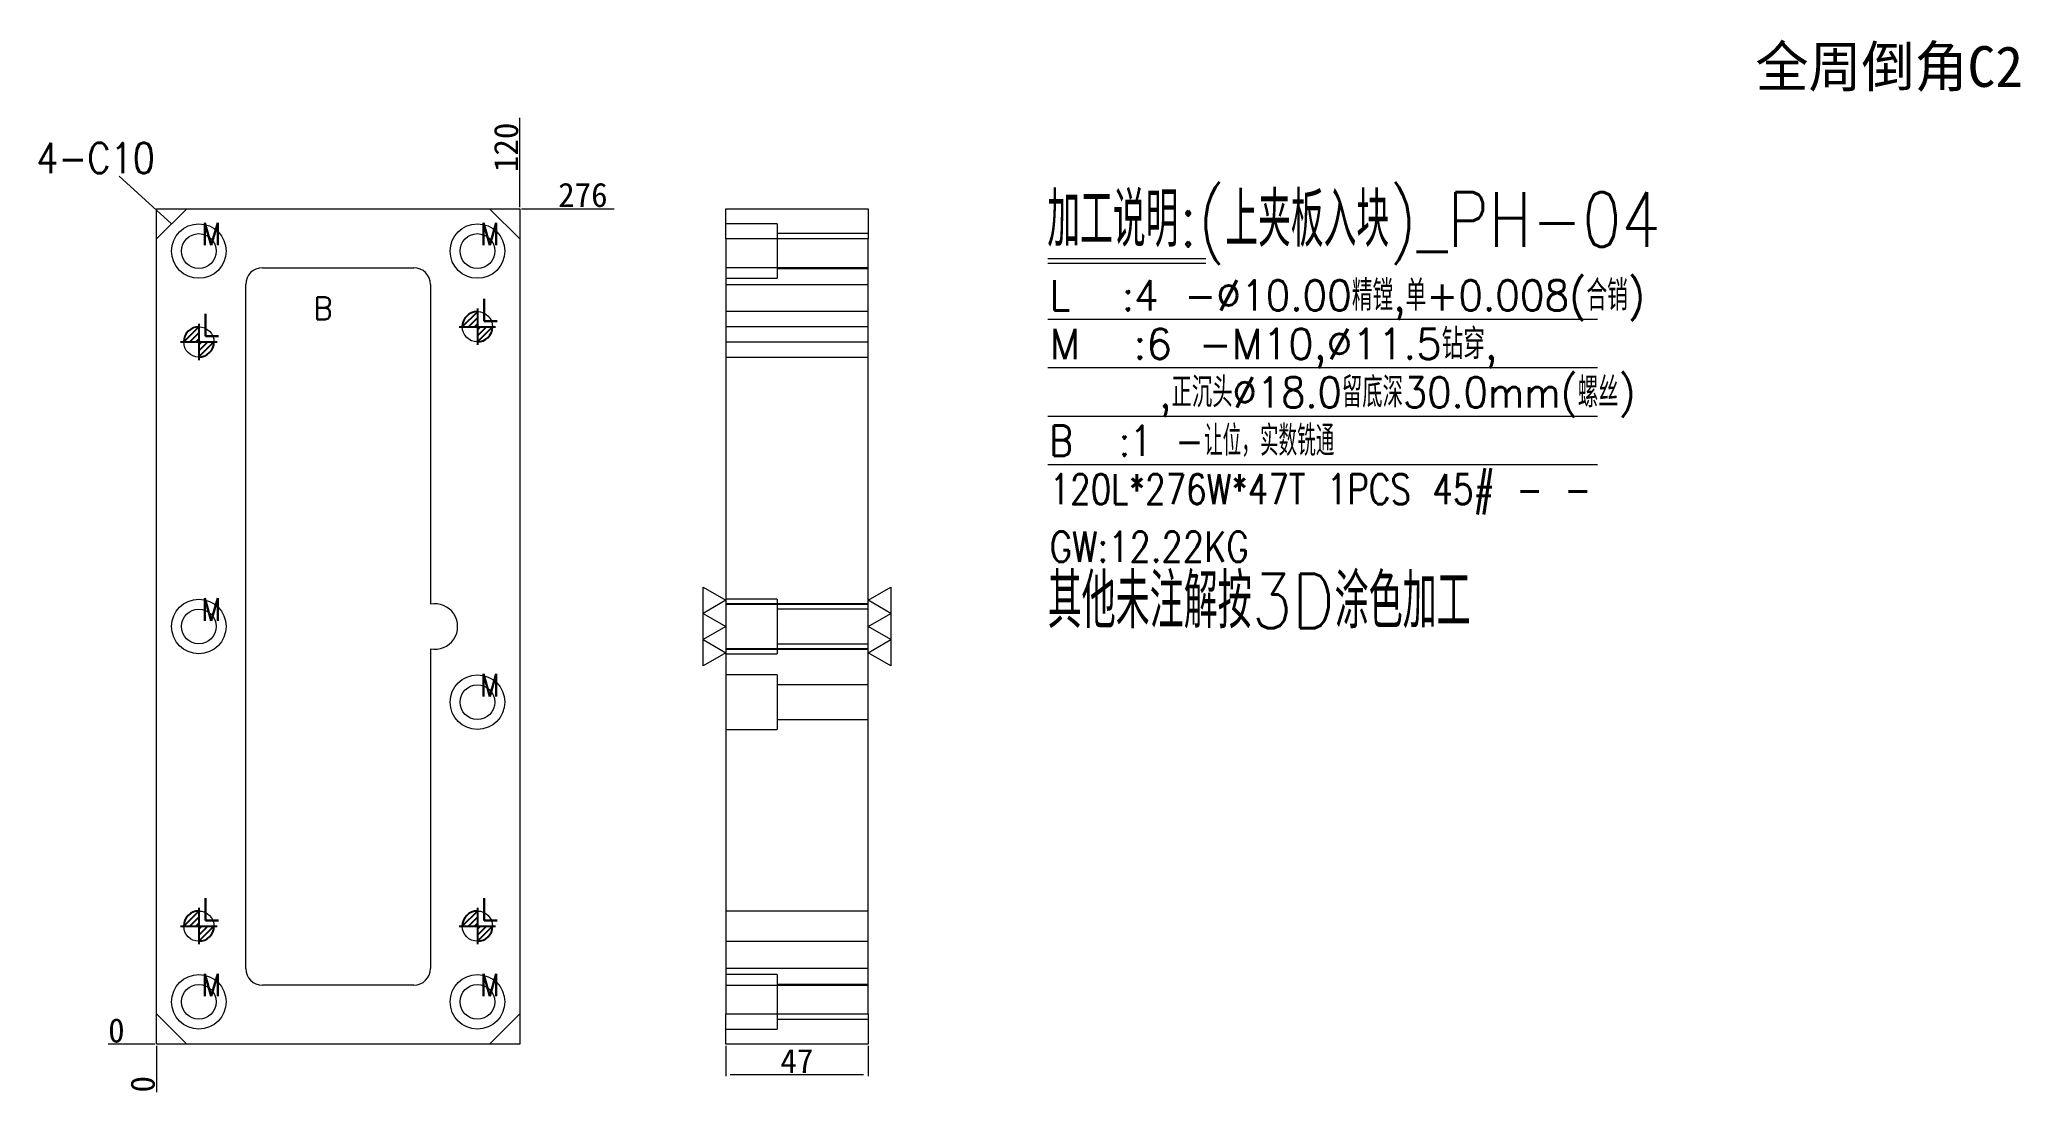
# Model space of a CAD drawing. Header units: millimetres. Extents: x 15654 to 16308, y 59848 to 60196.
import ezdxf
from ezdxf.enums import TextEntityAlignment as Align

# ---------------------------------------------------------------- set-up
doc = ezdxf.new("R2010")
doc.units = ezdxf.units.MM
doc.linetypes.add('DASHED', pattern=[0])
for name, color, linetype in [('dim', 4, 'Continuous'), ('PH', 7, 'Continuous'), ('PH_W', 1, 'Continuous')]:
    doc.layers.add(name, color=color, linetype=linetype)
doc.styles.add('_PUG_ERP', font='txt')
doc.styles.add('chinesef_fs', font='txt.shx', dxfattribs={"bigfont": 'gbcbig.shx'})
doc.dimstyles.new('_PUG_ERP', dxfattribs={"dimtxt": 8, "dimasz": 1.5, "dimexe": 0.5, "dimexo": 0.5, "dimgap": 0.5, "dimtad": 1, "dimtxsty": '_PUG_ERP', "dimblk": 'CLOSEDBLANK', "dimcen": 0, "dimclrd": 4, "dimclre": 4, "dimclrt": 3, "dimazin": 3, "dimtfac": 1, "dimtmove": 0, "dimatfit": 3, "dimldrblk": 'CLOSEDBLANK', "dimlwd": 9, "dimlwe": 9})

# ---------------------------------------------------------------- blocks, each defined once
blk = doc.blocks.new('*D735')
at = {"layer": 'Defpoints', "color": 0}
for p in [(15812.19, 60139.88), (15822.24, 60139.88), (15692.19, 59863.88)]:
    blk.add_point(p, dxfattribs=at)
at = {"layer": 'dim', "color": 4, "lineweight": 9}
blk.add_line((15812.69, 60139.88), (15843.31, 60139.88), dxfattribs=at)
at = {"layer": 'dim', "color": 3, "lineweight": 13, "insert": (15833.02, 60144.38), "char_height": 8, "attachment_point": 5, "style": '_PUG_ERP'}
blk.add_mtext('276', dxfattribs=at)
blk = doc.blocks.new('_ClosedBlank')
blk = doc.blocks.new('*D736')
at = {"layer": 'Defpoints', "color": 0}
for p in [(15682.14, 59863.88), (15692.19, 59863.88), (15692.19, 59863.88)]:
    blk.add_point(p, dxfattribs=at)
at = {"layer": 'dim', "color": 4, "lineweight": 9}
blk.add_line((15691.69, 59863.88), (15676.3, 59863.88), dxfattribs=at)
at = {"layer": 'dim', "color": 3, "lineweight": 13, "insert": (15678.97, 59868.38), "char_height": 8, "attachment_point": 5, "style": '_PUG_ERP'}
blk.add_mtext('0', dxfattribs=at)
blk = doc.blocks.new('*D737')
at = {"layer": 'Defpoints', "color": 0}
for p in [(15692.19, 59863.88), (15692.19, 59863.88), (15692.19, 59853.83)]:
    blk.add_point(p, dxfattribs=at)
at = {"layer": 'dim', "color": 4, "lineweight": 9}
blk.add_line((15692.19, 59863.38), (15692.19, 59847.99), dxfattribs=at)
at = {"layer": 'dim', "color": 3, "lineweight": 13, "insert": (15687.69, 59850.66), "char_height": 8, "attachment_point": 5, "rotation": 90, "style": '_PUG_ERP'}
blk.add_mtext('0', dxfattribs=at)
blk = doc.blocks.new('*D738')
at = {"layer": 'Defpoints', "color": 0}
for p in [(15812.19, 60149.93), (15812.19, 60139.88), (15692.19, 59863.88)]:
    blk.add_point(p, dxfattribs=at)
at = {"layer": 'dim', "color": 4, "lineweight": 9}
blk.add_line((15812.19, 60140.38), (15812.19, 60169.85), dxfattribs=at)
at = {"layer": 'dim', "color": 3, "lineweight": 13, "insert": (15807.69, 60160.14), "char_height": 8, "attachment_point": 5, "rotation": 90, "style": '_PUG_ERP'}
blk.add_mtext('120', dxfattribs=at)
blk = doc.blocks.new('*D739')
at = {"layer": 'Defpoints', "color": 0}
for p in [(15880.19, 59863.88), (15927.19, 59863.88), (15927.19, 59853.83)]:
    blk.add_point(p, dxfattribs=at)
at = {"layer": 'dim', "color": 4, "lineweight": 9}
for p, q in [((15880.19, 59863.38), (15880.19, 59853.33)), ((15927.19, 59863.38), (15927.19, 59853.33)), ((15881.69, 59853.83), (15925.69, 59853.83))]:
    blk.add_line(p, q, dxfattribs=at)
at = {"layer": 'dim', "color": 3, "lineweight": 13, "insert": (15903.69, 59858.33), "char_height": 8, "attachment_point": 5, "style": '_PUG_ERP'}
blk.add_mtext('47', dxfattribs=at)
blk = doc.blocks.new('pg_hx_L0')
at = {"color": 230}
for p, q in [((-0.6, 0), (0.6, 0)), ((-0.5, -0.003), (0, 0.497)), ((-0.3, 0), (0, 0.3)), ((-0.1, 0), (0, 0.1)), ((0, 0.6), (0, -0.6)), ((0.5, 0.003), (0, -0.497)), ((0.1, 0), (0, -0.1)), ((0.3, 0), (0, -0.3))]:
    blk.add_line(p, q, dxfattribs=at)
for start, end in [(90, 180), (270, 0)]:
    blk.add_arc((0, 0), 0.5, start, end, dxfattribs=at)
blk = doc.blocks.new('pg_hx_LLL0')
blk.add_blockref('pg_hx_L0', (0, 0))

msp = doc.modelspace()

# ---------------------------------------------------------------- linework, layer by layer
at = {"layer": 'dim', "color": 4, "lineweight": 13}
msp.add_line((15697.187, 60134.875), (15679.83, 60150.657), dxfattribs=at)
at = {"layer": 'dim', "color": 8, "linetype": 'Continuous', "lineweight": 18}
for p, q in [((15986.587, 60123.375), (16038.751, 60123.375)), ((15986.587, 60121.875), (16038.751, 60121.875)), ((15986.587, 60103.375), (16168.027, 60103.375)), ((15986.587, 60087.375), (16168.027, 60087.375)), ((15986.587, 60071.375), (16168.027, 60071.375)), ((15986.587, 60055.375), (16168.027, 60055.375))]:
    msp.add_line(p, q, dxfattribs=at)
at = {"layer": 'dim', "color": 252, "linetype": 'DASHED', "lineweight": 13, "ltscale": 0.2}
msp.add_lwpolyline([(15812.187, 60139.875), (15812.187, 59863.875), (15692.187, 59863.875), (15692.187, 60139.875)], close=True, dxfattribs=at)
at = {"layer": 'dim', "lineweight": 13}
for points in [[(15872.687, 60014.865), (15880.187, 60010.535), (15872.687, 60006.205), (15880.187, 60001.875), (15872.687, 59997.545), (15880.187, 59993.215), (15872.687, 59988.885), (15872.687, 60014.865)], [(15934.687, 59988.885), (15927.187, 59993.215), (15934.687, 59997.545), (15927.187, 60001.875), (15934.687, 60006.205), (15927.187, 60010.535), (15934.687, 60014.865), (15934.687, 59988.885)]]:
    msp.add_lwpolyline(points, close=True, dxfattribs=at)
at = {"layer": 'PH', "color": 31, "linetype": 'Continuous', "lineweight": 18}
for p, q in [((15702.187, 60139.875), (15692.187, 60129.875)), ((15812.187, 60129.875), (15802.187, 60139.875)), ((15927.187, 60129.875), (15880.187, 60129.875)), ((15727.187, 60120.375), (15777.187, 60120.375)), ((15721.687, 59888.875), (15721.687, 60114.875)), ((15782.687, 60114.875), (15782.687, 60009.197)), ((15782.687, 59994.486), (15782.687, 59888.875)), ((15777.187, 59883.375), (15727.187, 59883.375)), ((15692.187, 59873.875), (15702.187, 59863.875)), ((15802.187, 59863.875), (15812.187, 59873.875)), ((15880.187, 59873.875), (15927.187, 59873.875))]:
    msp.add_line(p, q, dxfattribs=at)
at = {"layer": 'PH', "color": 135, "linetype": 'Continuous', "lineweight": 18}
for p, q in [((15702.187, 60139.875), (15802.187, 60139.875)), ((15880.187, 60139.875), (15927.187, 60139.875)), ((15880.187, 60129.875), (15880.187, 60139.875)), ((15927.187, 60139.875), (15927.187, 60129.875)), ((15692.187, 59873.875), (15692.187, 60129.875)), ((15812.187, 60129.875), (15812.187, 59873.875)), ((15880.187, 60129.875), (15880.187, 59873.875)), ((15927.187, 59873.875), (15927.187, 60129.875)), ((15880.187, 59863.875), (15880.187, 59873.875)), ((15927.187, 59873.875), (15927.187, 59863.875)), ((15802.187, 59863.875), (15702.187, 59863.875)), ((15927.187, 59863.875), (15880.187, 59863.875))]:
    msp.add_line(p, q, dxfattribs=at)
at = {"layer": 'PH', "color": 31, "linetype": 'DASHED', "lineweight": 13, "ltscale": 0.383654}
for p, q in [((15897.187, 60134.875), (15880.187, 60134.875)), ((15897.187, 60134.875), (15897.187, 60116.875)), ((15927.187, 60131.629), (15897.187, 60131.629)), ((15927.187, 60120.375), (15880.187, 60120.375)), ((15897.187, 60120.122), (15927.187, 60120.122)), ((15880.187, 60116.875), (15897.187, 60116.875)), ((15897.187, 60010.875), (15880.187, 60010.875)), ((15927.187, 60009.342), (15880.187, 60009.342)), ((15880.187, 60009.197), (15927.187, 60009.197)), ((15897.187, 60010.875), (15897.187, 59992.875)), ((15927.187, 60007.629), (15897.187, 60007.629)), ((15927.187, 59994.486), (15880.187, 59994.486)), ((15880.187, 59994.342), (15927.187, 59994.342)), ((15897.187, 59996.122), (15927.187, 59996.122)), ((15880.187, 59992.875), (15897.187, 59992.875)), ((15897.187, 59985.875), (15880.187, 59985.875)), ((15897.187, 59985.875), (15897.187, 59967.875)), ((15927.187, 59982.629), (15897.187, 59982.629)), ((15880.187, 59967.875), (15897.187, 59967.875)), ((15897.187, 59971.122), (15927.187, 59971.122)), ((15897.187, 59886.875), (15880.187, 59886.875)), ((15880.187, 59883.375), (15927.187, 59883.375)), ((15897.187, 59886.875), (15897.187, 59868.875)), ((15927.187, 59883.629), (15897.187, 59883.629)), ((15897.187, 59872.122), (15927.187, 59872.122)), ((15880.187, 59868.875), (15897.187, 59868.875))]:
    msp.add_line(p, q, dxfattribs=at)
at = {"layer": 'PH', "color": 155, "linetype": 'DASHED', "lineweight": 13, "ltscale": 0.383654}
for p, q in [((15880.187, 60114.875), (15927.187, 60114.875)), ((15927.187, 59888.875), (15880.187, 59888.875))]:
    msp.add_line(p, q, dxfattribs=at)
at = {"layer": 'PH', "color": 42, "linetype": 'Continuous', "lineweight": 18}
for centre, radius in [((15706.187, 60125.875), 9), ((15706.187, 60125.875), 5.753), ((15798.187, 60125.875), 9), ((15798.187, 60125.875), 5.753), ((15706.187, 60001.875), 9), ((15706.187, 60001.875), 5.753), ((15798.187, 59976.875), 9), ((15798.187, 59976.875), 5.753), ((15706.187, 59877.875), 9), ((15706.187, 59877.875), 5.753), ((15798.187, 59877.875), 9), ((15798.187, 59877.875), 5.753)]:
    msp.add_circle(centre, radius, dxfattribs=at)
at = {"layer": 'PH', "color": 31, "linetype": 'Continuous', "lineweight": 18}
for centre, radius, start, end in [((15727.187, 60114.875), 5.5, 90, 180), ((15777.187, 60114.875), 5.5, 0, 90), ((15784.154, 60001.842), 7.5, 258.7208, 101.2792), ((15727.187, 59888.875), 5.5, 180, 270), ((15777.187, 59888.875), 5.5, 270, 0)]:
    msp.add_arc(centre, radius, start, end, dxfattribs=at)
at = {"layer": 'PH_W', "color": 1, "linetype": 'DASHED', "lineweight": 13, "ltscale": 0.383654}
for p, q in [((15927.187, 60105.875), (15880.187, 60105.875)), ((15927.187, 60100.875), (15880.187, 60100.875)), ((15880.187, 60095.875), (15927.187, 60095.875)), ((15880.187, 60090.875), (15927.187, 60090.875)), ((15927.187, 59907.875), (15880.187, 59907.875)), ((15880.187, 59897.875), (15927.187, 59897.875))]:
    msp.add_line(p, q, dxfattribs=at)
at = {"layer": 'PH_W', "color": 1, "linetype": 'Continuous', "lineweight": 18}
for centre in [(15798.187, 60100.875), (15706.187, 60095.875), (15706.187, 59902.875), (15798.187, 59902.875)]:
    msp.add_circle(centre, 5, dxfattribs=at)

# ---------------------------------------------------------------- block references
at = {"layer": 'PH', "lineweight": 13, "ltscale": 0.383654, "xscale": 10, "yscale": 10, "zscale": 10}
for p in [(15798.187, 60100.875), (15706.187, 60095.875), (15706.187, 59902.875), (15798.187, 59902.875)]:
    msp.add_blockref('pg_hx_LLL0', p, dxfattribs=at)

# ---------------------------------------------------------------- texts
at = {"layer": 'dim'}
msp.add_text('全周倒角C2', height=13.468, dxfattribs=at).set_placement((16264.409, 60187.108), align=Align.MIDDLE)
at = {"layer": 'dim', "color": 4, "lineweight": 13, "style": 'chinesef_fs'}
for s, height, width, p in [('4-C10', 10, 0.8539, (15652.511, 60151.622)), ('加工说明:(上夹板入块)_PH-04', 18, 0.8352, (15986.381, 60127.292)), ('M', 7.4, 0.8408, (15707.083, 60127.778)), ('M', 7.4, 0.8408, (15799.083, 60127.778)), ('B', 7.4, 0.9609, (15743.993, 60103.288)), ('L', 7.4, 1.1211, (15799.003, 60102.738)), ('L', 7.4, 1.1211, (15707.003, 60097.738)), ('M  :6 -M10,%%c11.5钻穿,', 10, 0.9864, (15987.117, 60090.218)), ('    ,正沉头%%c18.0留底深30.0mm(螺丝)', 10, 0.9351, (15987.117, 60074.218)), ('B  :1 -让位，实数铣通', 10, 0.8539, (15987.117, 60058.218)), ('120L*276W*47T 1PCS 45# - - ', 10, 0.7916, (15987.117, 60042.218)), ('GW:12.22KG ', 10, 0.8211, (15987.117, 60023.218)), ('M', 7.4, 0.8408, (15707.083, 60003.778)), ('M', 7.4, 0.8408, (15799.083, 59978.778)), ('L', 7.4, 1.1211, (15707.003, 59904.738)), ('L', 7.4, 1.1211, (15799.003, 59904.738)), ('M', 7.4, 0.8408, (15707.083, 59879.778)), ('M', 7.4, 0.8408, (15799.083, 59879.778))]:
    msp.add_text(s, height=height, dxfattribs=dict(at, width=width)).set_placement(p)
at = {"layer": 'dim', "color": 1, "lineweight": 13, "style": 'chinesef_fs', "width": 0.9493}
msp.add_text('L  :4 -%%c10.00精镗,单+0.008(合销)', height=10, dxfattribs=at).set_placement((15987.117, 60106.218))
at = {"layer": 'dim', "color": 21, "lineweight": 13, "style": 'chinesef_fs', "width": 0.8663}
msp.add_text('其他未注解按3D涂色加工', height=18, dxfattribs=at).set_placement((15986.509, 60001.292))

# ---------------------------------------------------------------- dimensions: what is measured, and where the dimension line sits
at = {"layer": 'dim', "lineweight": 13}
for feature_location, offset, dtype, origin, picture, middle in [((15812.187, 60139.875), (0, 10.05), 1, (15692.187, 59863.875), '*D738', (15807.687, 60160.139)), ((15812.187, 60139.875), (10.05, 0), 0, (15692.187, 59863.875), '*D735', (15833.023, 60144.375)), ((15692.187307105, 59863.875045929), (-10.05, 0), 0, (15692.187307105, 59863.875045929), '*D736', (15678.970640438, 59868.375045929)), ((15692.187307105, 59863.875045929), (0, -10.05), 1, (15692.187307105, 59863.875045929), '*D737', (15687.687307105, 59850.658379262))]:
    dim = msp.add_ordinate_dim(feature_location=feature_location, offset=offset, dtype=dtype, origin=origin, dimstyle='_PUG_ERP', dxfattribs=at)
    dim.commit()
    dim.dimension.update_dxf_attribs({"geometry": picture, "text_midpoint": middle})
dim = msp.add_linear_dim(base=(15927.187, 59853.825), p1=(15880.187, 59863.875), p2=(15927.187, 59863.875), dimstyle='_PUG_ERP', dxfattribs=at)
dim.commit()
dim.dimension.update_dxf_attribs({"geometry": '*D739', "text_midpoint": (15903.687, 59858.325)})

doc.saveas('drawing.dxf')
